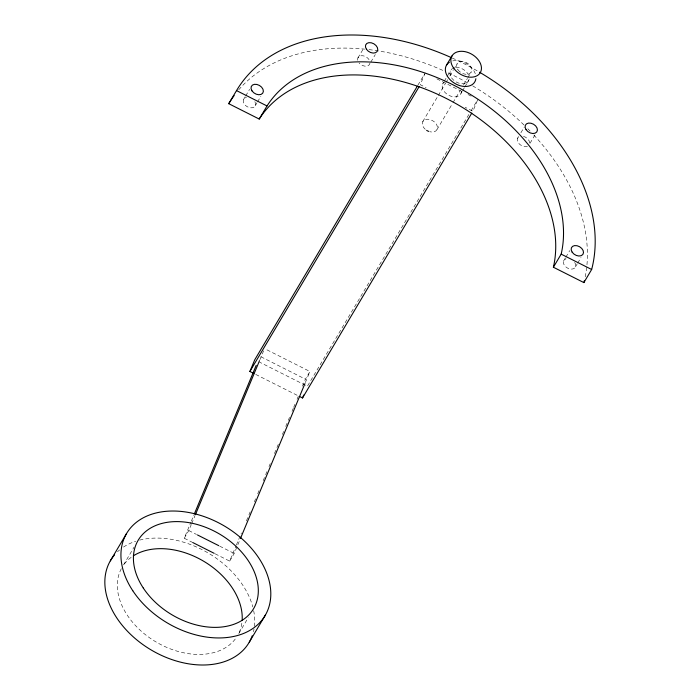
<?xml version="1.0" encoding="UTF-8"?>
<svg xmlns="http://www.w3.org/2000/svg" width="700" height="700" viewBox="0 0 700 700"><rect width="100%" height="100%" fill="white"/><g stroke="black" fill="none" stroke-linecap="round" stroke-linejoin="round"><path stroke-width="0.53" stroke-dasharray="3.5 2.62" d="M192.938 542.622L184.24 538.239L190.934 522.156M191.354 521.15L193.856 515.121M184.24 538.239L188.79 530.574L191.301 524.545M191.721 523.539L195.064 515.497M259.928 359.678L263.69 350.63M425.171 72.966L420.28 84.709L426.125 87.649M215.171 553.822L229.67 561.129L235.944 546.053M236.364 545.046L241.386 532.98M246.409 520.914L248.5 515.891M248.92 514.885L250.171 511.866M254.362 501.821L255.614 498.802M257.705 493.771L259.796 488.749M263.148 480.707L265.239 475.685M265.659 474.679L266.91 471.66M269.001 466.637L270.261 463.619M274.444 453.565L276.535 448.543M276.955 447.536L279.046 442.505M282.398 434.464L283.649 431.445M285.74 426.422L287.831 421.4M288.251 420.394L289.511 417.375M292.023 411.346L293.274 408.328M293.694 407.321L294.945 404.311M297.045 399.28L298.296 396.261M302.479 386.216L305.41 379.172L309.96 371.507L265.493 349.108M229.67 561.129L234.229 553.464L240.082 539.385M305.358 382.567L309.96 371.507M477.383 100.45L472.903 111.212L465.106 107.284M243.486 99.627L245.149 96.828M245.709 95.891L249.602 89.337M255.325 105.595L256.988 102.786M257.547 101.85L260.881 96.241M357.901 57.969L364.017 47.679M370.851 62.064L375.296 54.574M123.55 564.865L134.085 547.129M417.909 85.19L424.611 73.911M442.575 84.061L443.695 82.189M444.246 81.252L446.469 77.507M447.029 76.58L450.363 70.962M422.756 121.607L437.701 96.46M438.261 95.524L445.454 83.414M446.005 82.486L447.668 79.695M449.881 75.968L453.206 70.376M453.758 69.44L457.074 63.858M436.949 129.675L452.445 103.591M452.996 102.655L460.198 90.545M463.514 84.954L467.39 78.435M467.95 77.507L471.266 71.916M461.02 93.354L462.131 91.481M462.691 90.545L464.354 87.736M464.914 86.8L468.808 80.255M468.851 114.52L307.387 386.243L259.639 362.189M471.082 110.757L477.785 99.479M517.545 138.39L518.656 136.518M520.887 132.781L524.221 127.164M534.949 134.995L529.384 144.357A6.641 4.638 30.7 0 0 522.952 136.273M238.787 633.579L248.211 617.715M563.622 260.899L565.294 258.099M565.845 257.162L569.739 250.609M575.461 266.866L577.133 264.058M577.684 263.121L581.017 257.512M436.861 78.855L464.144 92.601M468.046 94.57L471.94 96.53M260.942 356.773L305.41 379.172M255.727 374.421L298.602 396.016M188.79 530.574L196.525 534.468M219.721 546.157L234.229 553.464M117.486 551.81A80.5 56.236 30.7 0 1 119.604 549.938M123.506 547.059A80.5 56.236 30.7 0 1 135.695 541.258M139.65 540.111A80.5 56.236 30.7 0 1 252.796 606.918M253.68 610.724A80.5 56.236 30.7 0 1 253.426 631.811M235.252 639.065A67.086 46.865 30.7 0 1 153.72 640.544A67.086 46.865 30.7 0 1 121.888 567.665M124.311 564.034A67.086 46.865 30.7 0 1 132.475 556.413M241.841 623.245A67.086 46.865 30.7 0 1 238.674 633.579M452.244 58.021A200.314 139.93 30.7 0 1 477.776 71.19M238.7 89.836A200.314 139.93 30.7 0 1 364.621 49.131M368.97 49.604A200.314 139.93 30.7 0 1 444.456 71.12M448.315 72.905A200.314 139.93 30.7 0 1 469.07 83.755M472.666 85.855A200.314 139.93 30.7 0 1 524.003 125.003M527.817 128.774A200.314 139.93 30.7 0 1 530.093 131.093M533.803 135.004A200.314 139.93 30.7 0 1 584.832 278.635M469.157 78.951A10.351 7.228 30.7 0 1 455.472 81.567A10.351 7.228 30.7 0 1 452.673 68.399M455.936 67.471A10.351 7.228 30.7 0 1 468.501 74.987M461.431 91.324A10.351 7.228 30.7 0 1 449.006 95.419A10.351 7.228 30.7 0 1 443.704 82.39M254.852 101.675A6.641 4.638 30.7 0 1 252.324 107.765A6.641 4.638 30.7 0 1 243.95 103.547A6.641 4.638 30.7 0 1 246.487 97.457M369.967 63.096A6.641 4.638 30.7 0 1 365.601 66.185A6.641 4.638 30.7 0 1 359.074 62.921M357.735 60.279A6.641 4.638 30.7 0 1 362.075 55.711A6.641 4.638 30.7 0 1 369.539 60.55M527.441 146.221A6.641 4.638 30.7 0 1 518.726 143.343A6.641 4.638 30.7 0 1 519.496 136.518M574.665 262.421A6.641 4.638 30.7 0 1 573.011 268.914A6.641 4.638 30.7 0 1 564.419 265.352A6.641 4.638 30.7 0 1 566.081 258.851M452.751 60.9A16.441 11.489 30.7 0 1 475.685 75.154M425.25 129.316A8.164 5.705 30.7 0 1 425.504 119.49A8.164 5.705 30.7 0 1 437.106 125.711A8.164 5.705 30.7 0 1 429.791 131.749M457.949 69.781A8.164 5.705 30.7 0 0 471.056 72.266A8.164 5.705 30.7 0 0 463.514 61.609A8.164 5.705 30.7 0 0 457.949 69.781"/><path stroke-width="1.05" d="M253.785 373.433L249.882 371.473L254.774 359.739L417.349 86.135M194.276 514.115L256.209 365.339M195.484 514.491L259.507 360.684M240.502 538.387L304.946 383.574M299.582 396.506L302.505 397.976L303.721 395.045M479.561 72.231A200.314 139.93 30.7 0 1 591.657 269.491L583.879 282.59L553.385 267.234A166.294 116.165 30.7 0 0 445.821 98.219A166.294 116.165 30.7 0 0 259.227 119.053L228.743 103.688L236.521 90.589A200.314 139.93 30.7 0 1 451.273 57.584M259.227 119.053L267.015 105.954A166.294 116.165 30.7 0 1 453.6 85.12A166.294 116.165 30.7 0 1 561.173 254.135L591.657 269.491M110.311 560.884L126.385 533.82M249.882 371.473L419.169 86.59M446.469 65.188L451.972 55.921M302.505 397.976L471.782 113.094M249.252 642.224L265.335 615.16M553.385 267.234L561.173 254.135M236.521 90.589L267.015 105.954M197.487 534.957L218.759 545.668M192.938 542.622L214.2 553.332M252.227 635.775A80.5 56.236 30.7 0 1 151.515 650.169A80.5 56.236 30.7 0 1 114.581 554.855M133.298 555.87A67.086 46.865 30.7 0 1 203.665 561.234A67.086 46.865 30.7 0 1 242.139 620.436M228.743 103.688A200.314 139.93 30.7 0 1 234.141 95.559M584.369 280.621A200.314 139.93 30.7 0 1 583.879 282.59M475.877 78.706A16.441 11.489 30.7 0 1 454.379 83.151A16.441 11.489 30.7 0 1 449.374 62.248M428.706 131.399A8.164 5.705 30.7 0 1 426.641 130.357M132.781 590.73A80.5 56.236 30.7 0 0 262.43 619.509A80.5 56.236 30.7 0 0 192.377 513.231A80.5 56.236 30.7 0 0 132.781 590.73M143.29 588.017A67.086 46.865 30.7 0 0 251.335 612.01A67.086 46.865 30.7 0 0 192.955 523.442A67.086 46.865 30.7 0 0 143.29 588.017M251.983 90.851A6.641 4.638 30.7 0 0 262.684 93.231A6.641 4.638 30.7 0 0 256.9 84.455A6.641 4.638 30.7 0 0 251.983 90.851M366.398 49.192A6.641 4.638 30.7 0 0 377.099 51.564A6.641 4.638 30.7 0 0 371.315 42.796A6.641 4.638 30.7 0 0 366.398 49.192M526.041 129.614A6.641 4.638 30.7 0 0 536.742 131.994A6.641 4.638 30.7 0 0 530.959 123.218A6.641 4.638 30.7 0 0 526.041 129.614M572.119 252.123A6.641 4.638 30.7 0 0 582.82 254.502A6.641 4.638 30.7 0 0 577.036 245.726A6.641 4.638 30.7 0 0 572.119 252.123M453.434 67.812A16.441 11.489 30.7 0 0 479.885 73.264A16.441 11.489 30.7 0 0 465.141 51.678A16.441 11.489 30.7 0 0 453.434 67.812"/></g></svg>
